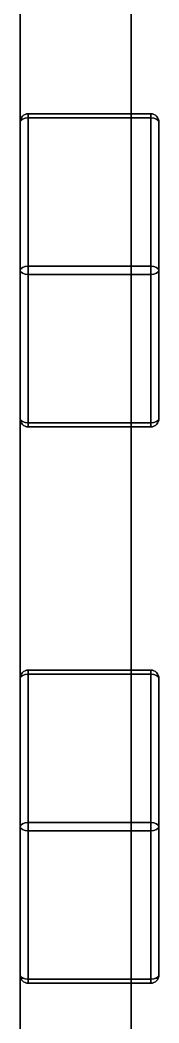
# Model space of a CAD drawing. Header units: millimetres. Extents: x -125 to 1811, y -680 to 320.
# Drawn here: x 1310.9 to 1320.9, y -238.8 to -166.7 of the extents above; entities that cross this region are included whole.
import ezdxf

# ---------------------------------------------------------------- set-up
doc = ezdxf.new("R2010")
doc.units = ezdxf.units.MM
doc.header["$MEASUREMENT"] = 0

msp = doc.modelspace()

# ---------------------------------------------------------------- linework, layer by layer
for p, q in [((1310.871, -104.735, 558.395), (1310.871, -344.735, 558.395)), ((1310.871, -344.735, 533.495), (1310.871, -104.735, 533.495)), ((1310.871, -344.735, 558.395), (1310.871, -104.735, 558.395)), ((1310.871, -104.735, 533.495), (1310.871, -344.735, 533.495)), ((1310.871, -104.835, 625.945), (1310.871, -344.735, 625.945)), ((1310.871, -104.835, 465.945), (1310.871, -344.735, 465.945)), ((1310.871, -344.735, 625.945), (1310.871, -104.835, 625.945)), ((1310.871, -104.835, 465.945), (1310.871, -344.735, 465.945)), ((1318.871, -104.735, 541.495), (1318.871, -344.735, 541.495)), ((1318.871, -344.735, 550.395), (1318.871, -104.735, 550.395)), ((1318.871, -104.735, 550.395), (1318.871, -344.735, 550.395)), ((1318.871, -344.735, 541.495), (1318.871, -104.735, 541.495)), ((1311.459, -173.477, 602.106), (1320.283, -173.477, 602.106)), ((1311.459, -173.477, 589.785), (1311.459, -173.477, 602.106)), ((1320.283, -173.477, 589.785), (1311.459, -173.477, 589.785)), ((1320.283, -173.477, 602.106), (1311.459, -173.477, 602.106)), ((1311.459, -173.477, 502.106), (1311.459, -173.477, 489.785)), ((1311.459, -173.477, 489.785), (1320.283, -173.477, 489.785)), ((1320.283, -173.477, 502.106), (1311.459, -173.477, 502.106)), ((1311.459, -173.477, 602.106), (1311.459, -173.477, 589.785)), ((1311.459, -173.477, 589.785), (1320.283, -173.477, 589.785)), ((1311.459, -173.477, 502.106), (1320.283, -173.477, 502.106)), ((1311.459, -173.477, 489.785), (1311.459, -173.477, 502.106)), ((1320.283, -173.477, 489.785), (1311.459, -173.477, 489.785)), ((1311.459, -173.771, 602.615), (1311.459, -184.441, 608.776)), ((1320.283, -173.771, 602.615), (1311.459, -173.771, 602.615)), ((1311.459, -173.771, 602.615), (1320.283, -173.771, 602.615)), ((1311.459, -173.771, 589.276), (1320.283, -173.771, 589.276)), ((1311.459, -184.441, 583.115), (1311.459, -173.771, 589.276)), ((1320.283, -173.771, 489.276), (1311.459, -173.771, 489.276)), ((1311.459, -173.771, 489.276), (1311.459, -184.441, 483.115)), ((1311.459, -184.441, 508.776), (1311.459, -173.771, 502.615)), ((1311.459, -173.771, 502.615), (1320.283, -173.771, 502.615)), ((1311.459, -173.771, 589.276), (1311.459, -184.441, 583.115)), ((1311.459, -184.441, 608.776), (1311.459, -173.771, 602.615)), ((1320.283, -173.771, 589.276), (1311.459, -173.771, 589.276)), ((1311.459, -173.771, 489.276), (1320.283, -173.771, 489.276)), ((1311.459, -184.441, 483.115), (1311.459, -173.771, 489.276)), ((1311.459, -173.771, 502.615), (1311.459, -184.441, 508.776)), ((1320.283, -173.771, 502.615), (1311.459, -173.771, 502.615)), ((1320.283, -173.477, 602.106), (1320.283, -173.477, 589.785)), ((1320.283, -173.477, 589.785), (1320.283, -173.477, 602.106)), ((1320.283, -173.477, 489.785), (1320.283, -173.477, 502.106)), ((1320.283, -173.477, 502.106), (1320.283, -173.477, 489.785)), ((1320.283, -184.441, 608.776), (1320.283, -173.771, 602.615)), ((1320.283, -173.771, 589.276), (1320.283, -184.441, 583.115)), ((1320.283, -184.441, 583.115), (1320.283, -173.771, 589.276)), ((1320.283, -173.771, 602.615), (1320.283, -184.441, 608.776)), ((1320.283, -184.441, 483.115), (1320.283, -173.771, 489.276)), ((1320.283, -173.771, 502.615), (1320.283, -184.441, 508.776)), ((1320.283, -173.771, 489.276), (1320.283, -184.441, 483.115)), ((1320.283, -184.441, 508.776), (1320.283, -173.771, 502.615)), ((1310.871, -174.065, 489.785), (1310.871, -174.065, 502.106)), ((1310.871, -184.735, 483.625), (1310.871, -174.065, 489.785)), ((1310.871, -174.065, 502.106), (1310.871, -184.735, 508.266)), ((1310.871, -174.065, 589.785), (1310.871, -174.065, 602.106)), ((1310.871, -184.735, 583.625), (1310.871, -174.065, 589.785)), ((1310.871, -174.065, 602.106), (1310.871, -184.735, 608.266)), ((1310.871, -174.065, 602.106), (1310.871, -184.735, 608.266)), ((1310.871, -174.065, 589.785), (1310.871, -174.065, 602.106)), ((1310.871, -184.735, 583.625), (1310.871, -174.065, 589.785)), ((1310.871, -174.065, 502.106), (1310.871, -184.735, 508.266)), ((1310.871, -174.065, 489.785), (1310.871, -174.065, 502.106)), ((1310.871, -184.735, 483.625), (1310.871, -174.065, 489.785)), ((1320.871, -174.065, 602.106), (1320.871, -174.065, 589.785)), ((1320.871, -174.065, 589.785), (1320.871, -184.735, 583.625)), ((1320.871, -184.735, 608.266), (1320.871, -174.065, 602.106)), ((1320.871, -174.065, 502.106), (1320.871, -174.065, 489.785)), ((1320.871, -174.065, 489.785), (1320.871, -184.735, 483.625)), ((1320.871, -184.735, 508.266), (1320.871, -174.065, 502.106)), ((1320.871, -174.065, 502.106), (1320.871, -184.735, 508.266)), ((1320.871, -174.065, 489.785), (1320.871, -174.065, 502.106)), ((1320.871, -184.735, 483.625), (1320.871, -174.065, 489.785)), ((1320.871, -174.065, 602.106), (1320.871, -184.735, 608.266)), ((1320.871, -174.065, 589.785), (1320.871, -174.065, 602.106)), ((1320.871, -184.735, 583.625), (1320.871, -174.065, 589.785)), ((1311.459, -184.441, 608.776), (1320.283, -184.441, 608.776)), ((1320.283, -184.441, 583.115), (1311.459, -184.441, 583.115)), ((1311.459, -184.441, 583.115), (1320.283, -184.441, 583.115)), ((1320.283, -184.441, 608.776), (1311.459, -184.441, 608.776)), ((1311.459, -184.441, 483.115), (1320.283, -184.441, 483.115)), ((1320.283, -184.441, 508.776), (1311.459, -184.441, 508.776)), ((1320.283, -184.441, 483.115), (1311.459, -184.441, 483.115)), ((1311.459, -184.441, 508.776), (1320.283, -184.441, 508.776)), ((1310.871, -184.735, 508.266), (1310.871, -195.405, 502.106)), ((1310.871, -184.735, 608.266), (1310.871, -195.405, 602.106)), ((1310.871, -195.405, 589.785), (1310.871, -184.735, 583.625)), ((1310.871, -184.735, 608.266), (1310.871, -195.405, 602.106)), ((1310.871, -195.405, 589.785), (1310.871, -184.735, 583.625)), ((1310.871, -184.735, 508.266), (1310.871, -195.405, 502.106)), ((1310.871, -195.405, 489.785), (1310.871, -184.735, 483.625)), ((1310.871, -195.405, 489.785), (1310.871, -184.735, 483.625)), ((1320.283, -185.029, 608.776), (1311.459, -185.029, 608.776)), ((1311.459, -185.029, 608.776), (1311.459, -195.699, 602.615)), ((1311.459, -185.029, 583.115), (1320.283, -185.029, 583.115)), ((1311.459, -195.699, 589.276), (1311.459, -185.029, 583.115)), ((1320.283, -185.029, 583.115), (1311.459, -185.029, 583.115)), ((1311.459, -185.029, 608.776), (1320.283, -185.029, 608.776)), ((1320.283, -185.029, 483.115), (1311.459, -185.029, 483.115)), ((1311.459, -195.699, 502.615), (1311.459, -185.029, 508.776)), ((1311.459, -185.029, 508.776), (1320.283, -185.029, 508.776)), ((1311.459, -195.699, 602.615), (1311.459, -185.029, 608.776)), ((1311.459, -185.029, 583.115), (1311.459, -195.699, 589.276)), ((1311.459, -185.029, 483.115), (1320.283, -185.029, 483.115)), ((1311.459, -195.699, 489.276), (1311.459, -185.029, 483.115)), ((1320.283, -185.029, 508.776), (1311.459, -185.029, 508.776)), ((1311.459, -185.029, 508.776), (1311.459, -195.699, 502.615)), ((1311.459, -185.029, 483.115), (1311.459, -195.699, 489.276)), ((1320.283, -195.699, 602.615), (1320.283, -185.029, 608.776)), ((1320.283, -185.029, 583.115), (1320.283, -195.699, 589.276)), ((1320.283, -195.699, 589.276), (1320.283, -185.029, 583.115)), ((1320.283, -185.029, 608.776), (1320.283, -195.699, 602.615)), ((1320.283, -195.699, 489.276), (1320.283, -185.029, 483.115)), ((1320.283, -185.029, 508.776), (1320.283, -195.699, 502.615)), ((1320.283, -185.029, 483.115), (1320.283, -195.699, 489.276)), ((1320.283, -195.699, 502.615), (1320.283, -185.029, 508.776)), ((1320.871, -184.735, 583.625), (1320.871, -195.405, 589.785)), ((1320.871, -195.405, 602.106), (1320.871, -184.735, 608.266)), ((1320.871, -184.735, 483.625), (1320.871, -195.405, 489.785)), ((1320.871, -195.405, 502.106), (1320.871, -184.735, 508.266)), ((1320.871, -184.735, 508.266), (1320.871, -195.405, 502.106)), ((1320.871, -195.405, 489.785), (1320.871, -184.735, 483.625)), ((1320.871, -184.735, 608.266), (1320.871, -195.405, 602.106)), ((1320.871, -195.405, 589.785), (1320.871, -184.735, 583.625)), ((1310.871, -195.405, 502.106), (1310.871, -195.405, 489.785)), ((1310.871, -195.405, 602.106), (1310.871, -195.405, 589.785)), ((1310.871, -195.405, 602.106), (1310.871, -195.405, 589.785)), ((1310.871, -195.405, 502.106), (1310.871, -195.405, 489.785)), ((1311.459, -195.699, 602.615), (1320.283, -195.699, 602.615)), ((1320.283, -195.699, 589.276), (1311.459, -195.699, 589.276)), ((1320.283, -195.699, 602.615), (1311.459, -195.699, 602.615)), ((1311.459, -195.699, 489.276), (1320.283, -195.699, 489.276)), ((1320.283, -195.699, 502.615), (1311.459, -195.699, 502.615)), ((1311.459, -195.699, 589.276), (1320.283, -195.699, 589.276)), ((1320.283, -195.699, 489.276), (1311.459, -195.699, 489.276)), ((1311.459, -195.699, 502.615), (1320.283, -195.699, 502.615)), ((1311.459, -195.993, 589.785), (1320.283, -195.993, 589.785)), ((1311.459, -195.993, 602.106), (1311.459, -195.993, 589.785)), ((1320.283, -195.993, 602.106), (1311.459, -195.993, 602.106)), ((1311.459, -195.993, 602.106), (1320.283, -195.993, 602.106)), ((1311.459, -195.993, 489.785), (1311.459, -195.993, 502.106)), ((1320.283, -195.993, 489.785), (1311.459, -195.993, 489.785)), ((1311.459, -195.993, 502.106), (1320.283, -195.993, 502.106)), ((1311.459, -195.993, 589.785), (1311.459, -195.993, 602.106)), ((1320.283, -195.993, 589.785), (1311.459, -195.993, 589.785)), ((1311.459, -195.993, 489.785), (1320.283, -195.993, 489.785)), ((1311.459, -195.993, 502.106), (1311.459, -195.993, 489.785)), ((1320.283, -195.993, 502.106), (1311.459, -195.993, 502.106)), ((1320.283, -195.993, 589.785), (1320.283, -195.993, 602.106)), ((1320.283, -195.993, 602.106), (1320.283, -195.993, 589.785)), ((1320.283, -195.993, 502.106), (1320.283, -195.993, 489.785)), ((1320.283, -195.993, 489.785), (1320.283, -195.993, 502.106)), ((1320.871, -195.405, 589.785), (1320.871, -195.405, 602.106)), ((1320.871, -195.405, 489.785), (1320.871, -195.405, 502.106)), ((1320.871, -195.405, 502.106), (1320.871, -195.405, 489.785)), ((1320.871, -195.405, 602.106), (1320.871, -195.405, 589.785)), ((1310.871, -214.065, 489.785), (1310.871, -214.065, 502.106)), ((1310.871, -224.735, 483.625), (1310.871, -214.065, 489.785)), ((1310.871, -214.065, 502.106), (1310.871, -224.735, 508.266)), ((1310.871, -214.065, 589.785), (1310.871, -214.065, 602.106)), ((1310.871, -214.065, 602.106), (1310.871, -224.735, 608.266)), ((1310.871, -224.735, 583.625), (1310.871, -214.065, 589.785)), ((1310.871, -214.065, 602.106), (1310.871, -224.735, 608.266)), ((1310.871, -214.065, 589.785), (1310.871, -214.065, 602.106)), ((1310.871, -224.735, 583.625), (1310.871, -214.065, 589.785)), ((1310.871, -214.065, 502.106), (1310.871, -224.735, 508.266)), ((1310.871, -214.065, 489.785), (1310.871, -214.065, 502.106)), ((1310.871, -224.735, 483.625), (1310.871, -214.065, 489.785)), ((1311.459, -213.477, 602.106), (1320.283, -213.477, 602.106)), ((1311.459, -213.477, 589.785), (1311.459, -213.477, 602.106)), ((1320.283, -213.477, 589.785), (1311.459, -213.477, 589.785)), ((1320.283, -213.477, 502.106), (1311.459, -213.477, 502.106)), ((1311.459, -213.477, 502.106), (1311.459, -213.477, 489.785)), ((1311.459, -213.477, 489.785), (1320.283, -213.477, 489.785)), ((1311.459, -213.477, 502.106), (1320.283, -213.477, 502.106)), ((1311.459, -213.477, 489.785), (1311.459, -213.477, 502.106)), ((1320.283, -213.477, 489.785), (1311.459, -213.477, 489.785)), ((1311.459, -213.477, 589.785), (1320.283, -213.477, 589.785)), ((1320.283, -213.477, 602.106), (1311.459, -213.477, 602.106)), ((1311.459, -213.477, 602.106), (1311.459, -213.477, 589.785)), ((1311.459, -213.771, 602.615), (1311.459, -224.441, 608.776)), ((1320.283, -213.771, 602.615), (1311.459, -213.771, 602.615)), ((1311.459, -213.771, 589.276), (1320.283, -213.771, 589.276)), ((1311.459, -224.441, 583.115), (1311.459, -213.771, 589.276)), ((1311.459, -213.771, 502.615), (1320.283, -213.771, 502.615)), ((1311.459, -213.771, 502.615), (1311.459, -224.441, 508.776)), ((1320.283, -213.771, 502.615), (1311.459, -213.771, 502.615)), ((1311.459, -213.771, 489.276), (1311.459, -224.441, 483.115)), ((1311.459, -224.441, 508.776), (1311.459, -213.771, 502.615)), ((1311.459, -213.771, 489.276), (1320.283, -213.771, 489.276)), ((1311.459, -224.441, 483.115), (1311.459, -213.771, 489.276)), ((1320.283, -213.771, 489.276), (1311.459, -213.771, 489.276)), ((1320.283, -213.771, 589.276), (1311.459, -213.771, 589.276)), ((1311.459, -213.771, 602.615), (1320.283, -213.771, 602.615)), ((1311.459, -224.441, 608.776), (1311.459, -213.771, 602.615)), ((1311.459, -213.771, 589.276), (1311.459, -224.441, 583.115)), ((1320.283, -213.477, 602.106), (1320.283, -213.477, 589.785)), ((1320.283, -213.477, 489.785), (1320.283, -213.477, 502.106)), ((1320.283, -213.477, 502.106), (1320.283, -213.477, 489.785)), ((1320.283, -213.477, 589.785), (1320.283, -213.477, 602.106)), ((1320.283, -224.441, 608.776), (1320.283, -213.771, 602.615)), ((1320.283, -213.771, 589.276), (1320.283, -224.441, 583.115)), ((1320.283, -213.771, 502.615), (1320.283, -224.441, 508.776)), ((1320.283, -224.441, 508.776), (1320.283, -213.771, 502.615)), ((1320.283, -224.441, 483.115), (1320.283, -213.771, 489.276)), ((1320.283, -213.771, 489.276), (1320.283, -224.441, 483.115)), ((1320.283, -213.771, 602.615), (1320.283, -224.441, 608.776)), ((1320.283, -224.441, 583.115), (1320.283, -213.771, 589.276)), ((1320.871, -224.735, 508.266), (1320.871, -214.065, 502.106)), ((1320.871, -214.065, 489.785), (1320.871, -224.735, 483.625)), ((1320.871, -214.065, 502.106), (1320.871, -214.065, 489.785)), ((1320.871, -214.065, 502.106), (1320.871, -224.735, 508.266)), ((1320.871, -214.065, 489.785), (1320.871, -214.065, 502.106)), ((1320.871, -224.735, 483.625), (1320.871, -214.065, 489.785)), ((1320.871, -224.735, 608.266), (1320.871, -214.065, 602.106)), ((1320.871, -214.065, 602.106), (1320.871, -214.065, 589.785)), ((1320.871, -214.065, 589.785), (1320.871, -224.735, 583.625)), ((1320.871, -214.065, 602.106), (1320.871, -224.735, 608.266)), ((1320.871, -214.065, 589.785), (1320.871, -214.065, 602.106)), ((1320.871, -224.735, 583.625), (1320.871, -214.065, 589.785)), ((1310.871, -235.405, 489.785), (1310.871, -224.735, 483.625)), ((1310.871, -235.405, 589.785), (1310.871, -224.735, 583.625)), ((1310.871, -224.735, 608.266), (1310.871, -235.405, 602.106)), ((1310.871, -224.735, 608.266), (1310.871, -235.405, 602.106)), ((1310.871, -235.405, 589.785), (1310.871, -224.735, 583.625)), ((1310.871, -224.735, 508.266), (1310.871, -235.405, 502.106)), ((1310.871, -235.405, 489.785), (1310.871, -224.735, 483.625)), ((1310.871, -224.735, 508.266), (1310.871, -235.405, 502.106)), ((1311.459, -224.441, 608.776), (1320.283, -224.441, 608.776)), ((1320.283, -224.441, 583.115), (1311.459, -224.441, 583.115)), ((1311.459, -224.441, 508.776), (1320.283, -224.441, 508.776)), ((1320.283, -224.441, 508.776), (1311.459, -224.441, 508.776)), ((1311.459, -224.441, 483.115), (1320.283, -224.441, 483.115)), ((1320.283, -224.441, 483.115), (1311.459, -224.441, 483.115)), ((1311.459, -224.441, 583.115), (1320.283, -224.441, 583.115)), ((1320.283, -224.441, 608.776), (1311.459, -224.441, 608.776)), ((1320.871, -235.405, 502.106), (1320.871, -224.735, 508.266)), ((1320.871, -224.735, 483.625), (1320.871, -235.405, 489.785)), ((1320.871, -224.735, 508.266), (1320.871, -235.405, 502.106)), ((1320.871, -235.405, 489.785), (1320.871, -224.735, 483.625)), ((1320.871, -224.735, 583.625), (1320.871, -235.405, 589.785)), ((1320.871, -235.405, 602.106), (1320.871, -224.735, 608.266)), ((1320.871, -224.735, 608.266), (1320.871, -235.405, 602.106)), ((1320.871, -235.405, 589.785), (1320.871, -224.735, 583.625)), ((1320.283, -225.029, 608.776), (1311.459, -225.029, 608.776)), ((1311.459, -225.029, 608.776), (1311.459, -235.699, 602.615)), ((1311.459, -225.029, 583.115), (1320.283, -225.029, 583.115)), ((1311.459, -235.699, 589.276), (1311.459, -225.029, 583.115)), ((1320.283, -225.029, 508.776), (1311.459, -225.029, 508.776)), ((1311.459, -225.029, 508.776), (1311.459, -235.699, 502.615)), ((1311.459, -225.029, 508.776), (1320.283, -225.029, 508.776)), ((1311.459, -225.029, 483.115), (1311.459, -235.699, 489.276)), ((1320.283, -225.029, 483.115), (1311.459, -225.029, 483.115)), ((1311.459, -225.029, 483.115), (1320.283, -225.029, 483.115)), ((1311.459, -235.699, 489.276), (1311.459, -225.029, 483.115)), ((1320.283, -225.029, 583.115), (1311.459, -225.029, 583.115)), ((1311.459, -225.029, 608.776), (1320.283, -225.029, 608.776)), ((1311.459, -225.029, 583.115), (1311.459, -235.699, 589.276)), ((1311.459, -235.699, 602.615), (1311.459, -225.029, 608.776)), ((1311.459, -235.699, 502.615), (1311.459, -225.029, 508.776)), ((1320.283, -235.699, 602.615), (1320.283, -225.029, 608.776)), ((1320.283, -225.029, 583.115), (1320.283, -235.699, 589.276)), ((1320.283, -225.029, 508.776), (1320.283, -235.699, 502.615)), ((1320.283, -235.699, 502.615), (1320.283, -225.029, 508.776)), ((1320.283, -225.029, 483.115), (1320.283, -235.699, 489.276)), ((1320.283, -235.699, 489.276), (1320.283, -225.029, 483.115)), ((1320.283, -235.699, 589.276), (1320.283, -225.029, 583.115)), ((1320.283, -225.029, 608.776), (1320.283, -235.699, 602.615)), ((1310.871, -235.405, 502.106), (1310.871, -235.405, 489.785)), ((1310.871, -235.405, 602.106), (1310.871, -235.405, 589.785)), ((1310.871, -235.405, 602.106), (1310.871, -235.405, 589.785)), ((1310.871, -235.405, 502.106), (1310.871, -235.405, 489.785)), ((1311.459, -235.699, 602.615), (1320.283, -235.699, 602.615)), ((1320.283, -235.699, 589.276), (1311.459, -235.699, 589.276)), ((1311.459, -235.699, 502.615), (1320.283, -235.699, 502.615)), ((1320.283, -235.699, 489.276), (1311.459, -235.699, 489.276)), ((1311.459, -235.699, 489.276), (1320.283, -235.699, 489.276)), ((1320.283, -235.699, 502.615), (1311.459, -235.699, 502.615)), ((1320.283, -235.699, 602.615), (1311.459, -235.699, 602.615)), ((1311.459, -235.699, 589.276), (1320.283, -235.699, 589.276)), ((1320.871, -235.405, 489.785), (1320.871, -235.405, 502.106)), ((1320.871, -235.405, 502.106), (1320.871, -235.405, 489.785)), ((1320.871, -235.405, 589.785), (1320.871, -235.405, 602.106)), ((1320.871, -235.405, 602.106), (1320.871, -235.405, 589.785)), ((1311.459, -235.993, 589.785), (1320.283, -235.993, 589.785)), ((1311.459, -235.993, 602.106), (1311.459, -235.993, 589.785)), ((1320.283, -235.993, 602.106), (1311.459, -235.993, 602.106)), ((1311.459, -235.993, 489.785), (1311.459, -235.993, 502.106)), ((1320.283, -235.993, 489.785), (1311.459, -235.993, 489.785)), ((1311.459, -235.993, 502.106), (1320.283, -235.993, 502.106)), ((1311.459, -235.993, 489.785), (1320.283, -235.993, 489.785)), ((1311.459, -235.993, 502.106), (1311.459, -235.993, 489.785)), ((1320.283, -235.993, 502.106), (1311.459, -235.993, 502.106)), ((1311.459, -235.993, 602.106), (1320.283, -235.993, 602.106)), ((1311.459, -235.993, 589.785), (1311.459, -235.993, 602.106)), ((1320.283, -235.993, 589.785), (1311.459, -235.993, 589.785)), ((1320.283, -235.993, 589.785), (1320.283, -235.993, 602.106)), ((1320.283, -235.993, 502.106), (1320.283, -235.993, 489.785)), ((1320.283, -235.993, 489.785), (1320.283, -235.993, 502.106)), ((1320.283, -235.993, 602.106), (1320.283, -235.993, 589.785))]:
    msp.add_line(p, q)
at = {"extrusion": (2.06205e-14, -8.76335e-15, -1)}
for centre in [(-1311.459, -174.065, -589.785), (-1311.459, -214.065, -589.785)]:
    msp.add_arc(centre, 0.588, 0, 90, dxfattribs=at)
for centre, start, end in [((1311.459, -174.065, 602.106), 90, 180), ((1311.459, -174.065, 489.785), 90, 180), ((1311.459, -174.065, 589.785), 90, 180), ((1311.459, -174.065, 502.106), 90, 180), ((1320.283, -174.065, 589.785), 0, 90), ((1320.283, -174.065, 489.785), 0, 90), ((1320.283, -174.065, 502.106), 0, 90), ((1320.283, -174.065, 602.106), 0, 90), ((1311.459, -195.405, 489.785), 180, 270), ((1311.459, -195.405, 602.106), 180, 270), ((1311.459, -195.405, 589.785), 180, 270), ((1311.459, -195.405, 502.106), 180, 270), ((1320.283, -195.405, 589.785), 270, 0), ((1320.283, -195.405, 489.785), 270, 0), ((1320.283, -195.405, 502.106), 270, 0), ((1320.283, -195.405, 602.106), 270, 0), ((1311.459, -214.065, 602.106), 90, 180), ((1311.459, -214.065, 502.106), 90, 180), ((1311.459, -214.065, 489.785), 90, 180), ((1311.459, -214.065, 589.785), 90, 180), ((1320.283, -214.065, 489.785), 0, 90), ((1320.283, -214.065, 502.106), 0, 90), ((1320.283, -214.065, 589.785), 0, 90), ((1320.283, -214.065, 602.106), 0, 90), ((1311.459, -235.405, 489.785), 180, 270), ((1311.459, -235.405, 502.106), 180, 270), ((1311.459, -235.405, 602.106), 180, 270), ((1311.459, -235.405, 589.785), 180, 270), ((1320.283, -235.405, 489.785), 270, 0), ((1320.283, -235.405, 502.106), 270, 0), ((1320.283, -235.405, 589.785), 270, 0), ((1320.283, -235.405, 602.106), 270, 0)]:
    msp.add_arc(centre, 0.588, start, end)
at = {"extrusion": (8.5413e-15, -2.08426e-14, -1)}
for centre in [(-1311.459, -174.065, -502.106), (-1311.459, -174.065, -602.106)]:
    msp.add_arc(centre, 0.588, 0, 90, dxfattribs=at)
at = {"extrusion": (-2.91618e-14, 2.89398e-14, -1)}
for centre, start, end in [((-1311.459, -174.065, -489.785), 0, 90), ((-1320.283, -195.405, -602.106), 180, 270), ((-1311.459, -214.065, -489.785), 0, 90), ((-1320.283, -235.405, -602.106), 180, 270)]:
    msp.add_arc(centre, 0.588, start, end, dxfattribs=at)
at = {"extrusion": (-5.6815e-11, 0.866025, 0.5)}
msp.add_arc((-1311.459, 597.801, 144.148), 0.588, 270, 360, dxfattribs=at)
at = {"extrusion": (-8.90803e-15, 0.866025, -0.5)}
msp.add_arc((-1311.459, 434.407, -451.797), 0.588, 0, 90, dxfattribs=at)
at = {"extrusion": (5.68567e-11, -0.866025, -0.5)}
for centre, start, end in [((1311.459, 511.199, -94.148), 180, 270), ((1311.459, 597.801, -144.148), 180, 270), ((1320.283, 619.141, -144.148), 360, 90), ((1320.283, 532.539, -94.148), 360, 90)]:
    msp.add_arc(centre, 0.588, start, end, dxfattribs=at)
at = {"extrusion": (5.68567e-11, -0.866025, 0.5)}
msp.add_arc((1311.459, 347.804, 401.798), 0.588, 90, 180, dxfattribs=at)
at = {"extrusion": (5.68713e-11, -0.866025, 0.5)}
msp.add_arc((1311.459, 434.407, 451.798), 0.588, 90, 180, dxfattribs=at)
at = {"extrusion": (-5.69176e-11, 0.866025, 0.5)}
msp.add_arc((-1311.459, 511.199, 94.148), 0.588, 270, 360, dxfattribs=at)
at = {"extrusion": (-2.80022e-13, 0.866025, -0.5)}
msp.add_arc((-1311.459, 347.804, -401.797), 0.588, 0, 90, dxfattribs=at)
at = {"extrusion": (-1, -3.12325e-13, 1.80321e-13)}
for centre in [(174.065, 589.785, -1311.459), (174.065, 489.785, -1320.283), (174.065, 589.785, -1320.283), (214.065, 589.785, -1311.459), (214.065, 489.785, -1320.283), (214.065, 589.785, -1320.283)]:
    msp.add_arc(centre, 0.588, 180, 240, dxfattribs=at)
at = {"extrusion": (-1, 0, 0)}
for centre, start, end in [((174.065, 602.106, -1311.459), 120, 180), ((174.065, 489.785, -1311.459), 180, 202.30506), ((174.065, 502.106, -1311.459), 137.61307, 180), ((174.065, 489.785, -1311.459), 202.30506, 240), ((174.065, 602.106, -1320.283), 120, 180), ((174.065, 502.106, -1320.283), 120, 180), ((184.735, 608.266, -1311.459), 95.48305, 120), ((184.735, 583.625, -1311.459), 240, 300), ((184.735, 583.625, -1320.283), 240, 300), ((184.735, 608.266, -1320.283), 60, 120), ((184.735, 508.266, -1320.283), 60, 120), ((214.065, 602.106, -1311.459), 120, 180), ((214.065, 502.106, -1311.459), 137.61307, 180), ((214.065, 502.106, -1311.459), 120, 137.61307), ((214.065, 502.106, -1320.283), 120, 180), ((214.065, 602.106, -1320.283), 120, 180), ((224.735, 608.266, -1311.459), 95.48305, 120), ((224.735, 608.266, -1311.459), 60, 95.48305), ((224.735, 483.625, -1311.459), 264.51695, 300), ((224.735, 508.266, -1320.283), 60, 120), ((224.735, 608.266, -1320.283), 60, 120), ((235.405, 489.785, -1311.459), 300, 322.30506)]:
    msp.add_arc(centre, 0.588, start, end, dxfattribs=at)
at = {"extrusion": (1, 0, 0)}
for centre, start, end in [((-174.065, 602.106, 1311.459), 360, 60), ((-174.065, 502.106, 1311.459), 360, 60), ((-174.065, 489.785, 1320.283), 300, 360), ((-174.065, 502.106, 1320.283), 360, 60), ((-174.065, 589.785, 1320.283), 300, 343.42809), ((-184.735, 483.625, 1320.283), 240, 300), ((-184.735, 583.625, 1320.283), 285.7049, 300), ((-195.405, 489.785, 1320.283), 180, 240), ((-195.405, 502.106, 1320.283), 120, 180), ((-195.405, 589.785, 1320.283), 180, 223.42809), ((-214.065, 502.106, 1311.459), 360, 60), ((-214.065, 602.106, 1311.459), 360, 60), ((-214.065, 502.106, 1320.283), 360, 60), ((-214.065, 489.785, 1320.283), 300, 360), ((-214.065, 589.785, 1320.283), 343.42809, 0), ((-214.065, 602.106, 1320.283), 38.96633, 60), ((-224.735, 608.266, 1311.459), 60, 120), ((-224.735, 483.625, 1320.283), 240, 300), ((-224.735, 608.266, 1320.283), 60, 120), ((-235.405, 489.785, 1320.283), 180, 240), ((-235.405, 502.106, 1320.283), 120, 180)]:
    msp.add_arc(centre, 0.588, start, end, dxfattribs=at)
at = {"extrusion": (1, -3.12325e-13, 1.80321e-13)}
for centre, end in [((-174.065, 489.785, 1311.459), 360), ((-174.065, 589.785, 1311.459), 0), ((-214.065, 489.785, 1311.459), 360), ((-214.065, 589.785, 1311.459), 0)]:
    msp.add_arc(centre, 0.588, 300, end, dxfattribs=at)
at = {"extrusion": (-1, 2.569e-12, 3.19445e-12)}
msp.add_arc((174.065, 502.106, -1311.459), 0.588, 120, 137.61307, dxfattribs=at)
at = {"extrusion": (-8.5413e-15, -2.08426e-14, -1)}
for centre in [(-1320.283, -174.065, -602.106), (-1320.283, -174.065, -502.106)]:
    msp.add_arc(centre, 0.588, 90, 180, dxfattribs=at)
at = {"extrusion": (0, -2.22045e-16, -1)}
for centre, start, end in [((-1320.283, -174.065, -489.785), 90, 180), ((-1311.459, -195.405, -502.106), 270, 0), ((-1311.459, -195.405, -602.106), 270, 0), ((-1320.283, -195.405, -502.106), 180, 270), ((-1320.283, -214.065, -489.785), 90, 180), ((-1311.459, -235.405, -502.106), 270, 0), ((-1311.459, -235.405, -602.106), 270, 0), ((-1320.283, -235.405, -502.106), 180, 270)]:
    msp.add_arc(centre, 0.588, start, end, dxfattribs=at)
at = {"extrusion": (1, 4.15535e-13, 7.01793e-14)}
msp.add_arc((-174.065, 602.106, 1320.283), 0.588, 360, 38.96633, dxfattribs=at)
at = {"extrusion": (-2.06205e-14, -8.76335e-15, -1)}
for centre in [(-1320.283, -174.065, -589.785), (-1320.283, -214.065, -589.785)]:
    msp.add_arc(centre, 0.588, 90, 180, dxfattribs=at)
at = {"extrusion": (1, 4.58113e-12, -6.67169e-13)}
msp.add_arc((-174.065, 589.785, 1320.283), 0.588, 343.42809, 0, dxfattribs=at)
at = {"extrusion": (1, 8.19027e-13, 1.16212e-12)}
msp.add_arc((-174.065, 602.106, 1320.283), 0.588, 38.96633, 60, dxfattribs=at)
at = {"extrusion": (-5.68567e-11, -0.866025, -0.5)}
msp.add_arc((1320.283, 597.801, -144.148), 0.588, 270, 0, dxfattribs=at)
at = {"extrusion": (-5.68567e-11, -0.866025, 0.5)}
for centre, start, end in [((1320.283, 434.407, 451.797), 360, 90), ((1320.283, 347.804, 401.797), 360, 90), ((1311.459, 413.066, 451.797), 180, 270), ((1311.459, 326.464, 401.797), 180, 270)]:
    msp.add_arc(centre, 0.588, start, end, dxfattribs=at)
at = {"extrusion": (-5.68713e-11, -0.866025, -0.5)}
msp.add_arc((1320.283, 511.199, -94.148), 0.588, 270, 0, dxfattribs=at)
at = {"extrusion": (5.68567e-11, 0.866025, 0.5)}
msp.add_arc((-1320.283, 511.199, 94.148), 0.588, 180, 270, dxfattribs=at)
at = {"extrusion": (9.092e-14, 0.866025, -0.5)}
msp.add_arc((-1320.283, 347.804, -401.797), 0.588, 90, 180, dxfattribs=at)
at = {"extrusion": (2.23863e-13, 0.866025, -0.5)}
msp.add_arc((-1320.283, 434.407, -451.797), 0.588, 90, 180, dxfattribs=at)
at = {"extrusion": (5.65814e-11, 0.866025, 0.5)}
msp.add_arc((-1320.283, 597.801, 144.148), 0.588, 180, 270, dxfattribs=at)
at = {"extrusion": (-1.23212e-13, -0.866025, 0.5)}
msp.add_arc((1311.459, 434.407, 464.118), 0.588, 90, 180, dxfattribs=at)
at = {"extrusion": (-5.66692e-11, 0.866025, 0.5)}
msp.add_arc((-1311.459, 511.199, 81.827), 0.588, 270, 0, dxfattribs=at)
at = {"extrusion": (-5.66546e-11, 0.866025, -0.5)}
for centre in [(-1311.459, 347.804, -414.118), (-1311.459, 434.407, -464.118)]:
    msp.add_arc(centre, 0.588, 360, 90, dxfattribs=at)
at = {"extrusion": (-1.09511e-13, -0.866025, -0.5)}
msp.add_arc((1311.459, 597.801, -131.827), 0.588, 180, 270, dxfattribs=at)
at = {"extrusion": (-5.66547e-11, 0.866025, 0.5)}
msp.add_arc((-1311.459, 597.801, 131.827), 0.588, 270, 360, dxfattribs=at)
at = {"extrusion": (-6.66166e-14, -0.866025, -0.5)}
msp.add_arc((1311.459, 511.199, -81.827), 0.588, 180, 270, dxfattribs=at)
at = {"extrusion": (5.08339e-15, -0.866025, 0.5)}
msp.add_arc((1311.459, 347.804, 414.118), 0.588, 90, 180, dxfattribs=at)
at = {"extrusion": (1, 1.89194e-23, 3.60642e-13)}
msp.add_arc((-184.735, 583.625, 1311.459), 0.588, 240, 300, dxfattribs=at)
at = {"extrusion": (1, -1.8928e-23, 3.60642e-13)}
for centre in [(-184.735, 608.266, 1311.459), (-184.735, 508.266, 1311.459), (-184.735, 608.266, 1320.283), (-224.735, 508.266, 1311.459)]:
    msp.add_arc(centre, 0.588, 60, 120, dxfattribs=at)
at = {"extrusion": (1, 1.89281e-23, 3.60642e-13)}
for centre in [(-184.735, 483.625, 1311.459), (-224.735, 483.625, 1311.459), (-224.735, 583.625, 1311.459)]:
    msp.add_arc(centre, 0.588, 240, 300, dxfattribs=at)
at = {"extrusion": (-1, -4.25862e-13, 9.57677e-13)}
msp.add_arc((184.735, 483.625, -1311.459), 0.588, 240, 264.51695, dxfattribs=at)
at = {"extrusion": (-1, -8.58107e-25, 3.60642e-13)}
msp.add_arc((184.735, 508.266, -1311.459), 0.588, 60, 120, dxfattribs=at)
at = {"extrusion": (5.66546e-11, 0.866025, 0.5)}
for centre in [(-1320.283, 597.801, 131.827), (-1320.283, 511.199, 81.827)]:
    msp.add_arc(centre, 0.588, 180, 270, dxfattribs=at)
at = {"extrusion": (5.66692e-11, 0.866025, -0.5)}
msp.add_arc((-1320.283, 434.407, -464.118), 0.588, 90, 180, dxfattribs=at)
at = {"extrusion": (-1, 1.89281e-23, 3.60642e-13)}
for centre in [(184.735, 483.625, -1320.283), (224.735, 583.625, -1311.459), (224.735, 483.625, -1320.283), (224.735, 583.625, -1320.283)]:
    msp.add_arc(centre, 0.588, 240, 300, dxfattribs=at)
at = {"extrusion": (1.23212e-13, -0.866025, -0.5)}
msp.add_arc((1320.283, 511.199, -81.827), 0.588, 270, 360, dxfattribs=at)
at = {"extrusion": (5.66547e-11, 0.866025, -0.5)}
msp.add_arc((-1320.283, 347.804, -414.118), 0.588, 90, 180, dxfattribs=at)
at = {"extrusion": (1.25777e-13, -0.866025, 0.5)}
msp.add_arc((1320.283, 347.804, 414.118), 0.588, 360, 90, dxfattribs=at)
at = {"extrusion": (1, 2.41505e-12, 5.73049e-12)}
msp.add_arc((-184.735, 508.266, 1320.283), 0.588, 60, 74.2951, dxfattribs=at)
at = {"extrusion": (6.66166e-14, -0.866025, 0.5)}
msp.add_arc((1320.283, 434.407, 464.118), 0.588, 360, 90, dxfattribs=at)
at = {"extrusion": (-2.1447e-14, -0.866025, -0.5)}
msp.add_arc((1320.283, 597.801, -131.827), 0.588, 270, 360, dxfattribs=at)
at = {"extrusion": (1, -7.66044e-14, 6.10883e-13)}
msp.add_arc((-184.735, 508.266, 1320.283), 0.588, 74.2951, 120, dxfattribs=at)
at = {"extrusion": (1, 2.29176e-14, -3.17194e-13)}
msp.add_arc((-184.735, 583.625, 1320.283), 0.588, 240, 285.7049, dxfattribs=at)
at = {"extrusion": (4.79116e-12, 0.866025, 0.5)}
msp.add_arc((-1311.459, 619.141, 144.148), 0.588, 0, 90, dxfattribs=at)
at = {"extrusion": (-5.64526e-11, -0.866025, -0.5)}
msp.add_arc((1311.459, 532.539, -94.148), 0.588, 90, 180, dxfattribs=at)
at = {"extrusion": (1.04956e-10, 0.866025, -0.5)}
msp.add_arc((-1311.459, 413.066, -451.797), 0.588, 270, 0, dxfattribs=at)
at = {"extrusion": (-5.64672e-11, -0.866025, -0.5)}
msp.add_arc((1311.459, 619.141, -144.148), 0.588, 90, 180, dxfattribs=at)
at = {"extrusion": (1.04915e-10, 0.866025, -0.5)}
for centre in [(-1311.459, 326.464, -401.797), (-1311.459, 306.464, -436.439)]:
    msp.add_arc(centre, 0.588, 270, 360, dxfattribs=at)
at = {"extrusion": (4.63798e-12, 0.866025, 0.5)}
msp.add_arc((-1311.459, 532.539, 94.148), 0.588, 0, 90, dxfattribs=at)
at = {"extrusion": (-1, -2.15767e-13, 9.93056e-13)}
msp.add_arc((184.735, 608.266, -1311.459), 0.588, 60, 95.48305, dxfattribs=at)
at = {"extrusion": (-1, 1.83504e-13, 4.7117e-13)}
msp.add_arc((184.735, 483.625, -1311.459), 0.588, 264.51695, 300, dxfattribs=at)
at = {"extrusion": (5.64526e-11, -0.866025, 0.5)}
msp.add_arc((1320.283, 413.066, 451.798), 0.588, 270, 0, dxfattribs=at)
at = {"extrusion": (5.64672e-11, -0.866025, 0.5)}
msp.add_arc((1320.283, 326.464, 401.798), 0.588, 270, 360, dxfattribs=at)
at = {"extrusion": (-4.79116e-12, 0.866025, -0.5)}
for centre in [(-1320.283, 326.464, -401.797), (-1320.283, 306.464, -436.439)]:
    msp.add_arc(centre, 0.588, 180, 270, dxfattribs=at)
at = {"extrusion": (-1.04945e-10, 0.866025, 0.5)}
msp.add_arc((-1320.283, 532.539, 94.148), 0.588, 90, 180, dxfattribs=at)
at = {"extrusion": (-1.04915e-10, 0.866025, 0.5)}
for centre in [(-1320.283, 619.141, 144.148), (-1320.283, 639.141, 109.507)]:
    msp.add_arc(centre, 0.588, 90, 180, dxfattribs=at)
at = {"extrusion": (-4.63372e-12, 0.866025, -0.5)}
msp.add_arc((-1320.283, 413.066, -451.797), 0.588, 180, 270, dxfattribs=at)
at = {"extrusion": (5.69159e-11, 0.866025, 0.5)}
for centre in [(-1311.459, 532.539, 81.827), (-1311.459, 619.141, 131.827), (-1311.459, 639.141, 97.186), (-1311.459, 552.539, 47.186)]:
    msp.add_arc(centre, 0.588, 360, 90, dxfattribs=at)
at = {"extrusion": (-5.63951e-11, -0.866025, -0.5)}
for centre in [(1311.459, 619.141, -131.827), (1311.459, 639.141, -97.186)]:
    msp.add_arc(centre, 0.588, 90, 180, dxfattribs=at)
at = {"extrusion": (-5.66988e-11, 3.71212e-14, -1)}
msp.add_arc((-1311.459, -195.405, -589.785), 0.588, 270, 0, dxfattribs=at)
at = {"extrusion": (-8.52072e-15, -0.866025, 0.5)}
for centre in [(1311.459, 413.066, 464.118), (1311.459, 393.066, 498.759)]:
    msp.add_arc(centre, 0.588, 180, 270, dxfattribs=at)
at = {"extrusion": (5.65118e-11, 0.866025, -0.5)}
for centre, start, end in [((-1311.459, 413.066, -464.118), 270, 0), ((-1320.283, 327.804, -448.759), 90, 180), ((-1311.459, 393.066, -498.759), 270, 0)]:
    msp.add_arc(centre, 0.588, start, end, dxfattribs=at)
at = {"extrusion": (-2.95998e-13, -0.866025, 0.5)}
msp.add_arc((1311.459, 326.464, 414.118), 0.588, 180, 270, dxfattribs=at)
at = {"extrusion": (-5.66661e-11, 3.35832e-14, -1)}
msp.add_arc((-1311.459, -195.405, -489.785), 0.588, 270, 0, dxfattribs=at)
at = {"extrusion": (-5.64989e-11, -0.866025, -0.5)}
for centre in [(1311.459, 532.539, -81.827), (1311.459, 552.539, -47.186)]:
    msp.add_arc(centre, 0.588, 90, 180, dxfattribs=at)
at = {"extrusion": (5.65264e-11, 0.866025, -0.5)}
for centre, start, end in [((-1311.459, 326.464, -414.118), 270, 0), ((-1320.283, 414.407, -498.759), 90, 180), ((-1311.459, 306.464, -448.759), 270, 0)]:
    msp.add_arc(centre, 0.588, start, end, dxfattribs=at)
at = {"extrusion": (1, 3.12325e-13, -1.80321e-13)}
for centre in [(-195.405, 602.106, 1311.459), (-195.405, 502.106, 1311.459), (-235.405, 502.106, 1311.459), (-235.405, 602.106, 1311.459)]:
    msp.add_arc(centre, 0.588, 120, 180, dxfattribs=at)
at = {"extrusion": (1, 3.12325e-13, 1.80321e-13)}
for centre in [(-195.405, 489.785, 1311.459), (-195.405, 589.785, 1311.459), (-235.405, 489.785, 1311.459), (-235.405, 589.785, 1311.459)]:
    msp.add_arc(centre, 0.588, 180, 240, dxfattribs=at)
at = {"extrusion": (-1, 3.12325e-13, -1.80321e-13)}
for centre, start in [((195.405, 602.106, -1311.459), 0), ((195.405, 602.106, -1320.283), 360), ((195.405, 502.106, -1320.283), 360), ((235.405, 602.106, -1311.459), 0), ((235.405, 502.106, -1320.283), 0), ((235.405, 602.106, -1320.283), 0)]:
    msp.add_arc(centre, 0.588, start, 60, dxfattribs=at)
at = {"extrusion": (-1, 3.12325e-13, 1.80321e-13)}
for centre, end in [((195.405, 589.785, -1311.459), 360), ((195.405, 489.785, -1320.283), 360), ((195.405, 589.785, -1320.283), 0), ((235.405, 589.785, -1311.459), 360), ((235.405, 489.785, -1320.283), 0), ((235.405, 589.785, -1320.283), 0)]:
    msp.add_arc(centre, 0.588, 300, end, dxfattribs=at)
at = {"extrusion": (-1, 1.68416e-12, 1.92702e-12)}
msp.add_arc((195.405, 489.785, -1311.459), 0.588, 300, 322.30506, dxfattribs=at)
at = {"extrusion": (-1, -3.24435e-13, 1.7516e-13)}
msp.add_arc((195.405, 502.106, -1311.459), 0.588, 17.61307, 60, dxfattribs=at)
at = {"extrusion": (-1, 8.53045e-13, 2.91189e-13)}
msp.add_arc((195.405, 489.785, -1311.459), 0.588, 322.30506, 0, dxfattribs=at)
at = {"extrusion": (-1, -2.03068e-12, 4.74283e-13)}
msp.add_arc((195.405, 502.106, -1311.459), 0.588, 0, 17.61307, dxfattribs=at)
at = {"extrusion": (-5.69159e-11, 0.866025, -0.5)}
for centre in [(-1320.283, 413.066, -464.118), (-1320.283, 326.464, -414.118), (-1320.283, 306.464, -448.759), (-1320.283, 393.066, -498.759)]:
    msp.add_arc(centre, 0.588, 180, 270, dxfattribs=at)
at = {"extrusion": (-5.65264e-11, 0.866025, 0.5)}
for centre, start, end in [((-1320.283, 619.141, 131.827), 90, 180), ((-1311.459, 531.199, 47.186), 270, 0), ((-1320.283, 639.141, 97.186), 90, 180)]:
    msp.add_arc(centre, 0.588, start, end, dxfattribs=at)
at = {"extrusion": (3.77623e-14, -0.866025, 0.5)}
msp.add_arc((1320.283, 326.464, 414.118), 0.588, 270, 360, dxfattribs=at)
at = {"extrusion": (5.66952e-11, 4.42141e-15, -1)}
msp.add_arc((-1320.283, -195.405, -489.785), 0.588, 180, 270, dxfattribs=at)
at = {"extrusion": (5.66792e-11, -0.866025, -0.5)}
for centre in [(1320.283, 532.539, -81.827), (1320.283, 552.539, -47.186)]:
    msp.add_arc(centre, 0.588, 360, 90, dxfattribs=at)
at = {"extrusion": (-5.65118e-11, 0.866025, 0.5)}
for centre, start, end in [((-1320.283, 532.539, 81.827), 90, 180), ((-1311.459, 617.801, 97.186), 270, 0), ((-1320.283, 552.539, 47.186), 90, 180)]:
    msp.add_arc(centre, 0.588, start, end, dxfattribs=at)
at = {"extrusion": (5.66988e-11, 3.71212e-14, -1)}
msp.add_arc((-1320.283, -195.405, -589.785), 0.588, 180, 270, dxfattribs=at)
at = {"extrusion": (-1.11496e-13, -0.866025, 0.5)}
for centre in [(1320.283, 413.066, 464.118), (1320.283, 393.066, 498.759)]:
    msp.add_arc(centre, 0.588, 270, 0, dxfattribs=at)
at = {"extrusion": (5.67975e-11, -0.866025, -0.5)}
for centre in [(1320.283, 619.141, -131.827), (1320.283, 639.141, -97.186)]:
    msp.add_arc(centre, 0.588, 360, 90, dxfattribs=at)
at = {"extrusion": (1, 5.7367e-12, 7.26759e-12)}
msp.add_arc((-195.405, 589.785, 1320.283), 0.588, 223.42809, 240, dxfattribs=at)
at = {"extrusion": (1, 1.04552e-13, 1.01209e-13)}
msp.add_arc((-195.405, 602.106, 1320.283), 0.588, 120, 158.96633, dxfattribs=at)
at = {"extrusion": (1, -2.83187e-12, 2.5648e-13)}
msp.add_arc((-195.405, 602.106, 1320.283), 0.588, 158.96633, 180, dxfattribs=at)
at = {"extrusion": (5.12478e-14, -1.23945e-13, -1)}
msp.add_arc((-1311.459, -214.065, -502.106), 0.588, 0, 90, dxfattribs=at)
at = {"extrusion": (8.04097e-14, -1.53107e-13, -1)}
msp.add_arc((-1311.459, -214.065, -602.106), 0.588, 0, 90, dxfattribs=at)
at = {"extrusion": (1.34008e-13, 0.866025, -0.5)}
msp.add_arc((-1311.459, 414.407, -486.439), 0.588, 0, 90, dxfattribs=at)
at = {"extrusion": (-5.7017e-11, 0.866025, 0.5)}
msp.add_arc((-1311.459, 617.801, 109.507), 0.588, 270, 0, dxfattribs=at)
at = {"extrusion": (2.6695e-13, 0.866025, -0.5)}
msp.add_arc((-1311.459, 327.804, -436.439), 0.588, 360, 90, dxfattribs=at)
at = {"extrusion": (5.65118e-11, -0.866025, -0.5)}
for centre in [(1311.459, 531.199, -59.507), (1311.459, 617.801, -109.507)]:
    msp.add_arc(centre, 0.588, 180, 270, dxfattribs=at)
at = {"extrusion": (5.69159e-11, -0.866025, 0.5)}
msp.add_arc((1311.459, 327.804, 436.439), 0.588, 90, 180, dxfattribs=at)
at = {"extrusion": (-5.71542e-11, 0.866025, 0.5)}
msp.add_arc((-1311.459, 531.199, 59.507), 0.588, 270, 360, dxfattribs=at)
at = {"extrusion": (5.69304e-11, -0.866025, 0.5)}
msp.add_arc((1311.459, 414.407, 486.439), 0.588, 90, 180, dxfattribs=at)
at = {"extrusion": (-1, 1.25184e-12, -3.74099e-13)}
msp.add_arc((214.065, 489.785, -1311.459), 0.588, 180, 202.30506, dxfattribs=at)
at = {"extrusion": (-1, -2.84487e-13, 3.47952e-13)}
msp.add_arc((214.065, 489.785, -1311.459), 0.588, 202.30506, 240, dxfattribs=at)
at = {"extrusion": (-5.12478e-14, -1.23945e-13, -1)}
for centre in [(-1320.283, -214.065, -502.106), (-1320.283, -214.065, -602.106)]:
    msp.add_arc(centre, 0.588, 90, 180, dxfattribs=at)
at = {"extrusion": (1, 7.95697e-13, 2.81508e-13)}
msp.add_arc((-214.065, 602.106, 1320.283), 0.588, 360, 38.96633, dxfattribs=at)
at = {"extrusion": (1, -5.34582e-13, 4.21974e-13)}
msp.add_arc((-214.065, 589.785, 1320.283), 0.588, 300, 343.42809, dxfattribs=at)
at = {"extrusion": (-5.65118e-11, -0.866025, 0.5)}
for centre in [(1320.283, 327.804, 436.439), (1320.283, 414.407, 486.439)]:
    msp.add_arc(centre, 0.588, 360, 90, dxfattribs=at)
at = {"extrusion": (-5.69304e-11, -0.866025, -0.5)}
msp.add_arc((1320.283, 531.199, -59.507), 0.588, 270, 360, dxfattribs=at)
at = {"extrusion": (4.35816e-13, 0.866025, -0.5)}
msp.add_arc((-1320.283, 327.804, -436.439), 0.588, 90, 180, dxfattribs=at)
at = {"extrusion": (5.65118e-11, 0.866025, 0.5)}
for centre in [(-1320.283, 531.199, 59.507), (-1320.283, 531.199, 47.186), (-1320.283, 617.801, 97.186)]:
    msp.add_arc(centre, 0.588, 180, 270, dxfattribs=at)
at = {"extrusion": (5.66404e-11, 0.866025, 0.5)}
msp.add_arc((-1320.283, 617.801, 109.507), 0.588, 180, 270, dxfattribs=at)
at = {"extrusion": (-5.69159e-11, -0.866025, -0.5)}
msp.add_arc((1320.283, 617.801, -109.507), 0.588, 270, 360, dxfattribs=at)
at = {"extrusion": (1.64702e-13, 0.866025, -0.5)}
msp.add_arc((-1320.283, 414.407, -486.439), 0.588, 90, 180, dxfattribs=at)
at = {"extrusion": (2.50296e-13, -0.866025, 0.5)}
msp.add_arc((1311.459, 414.407, 498.759), 0.588, 90, 180, dxfattribs=at)
at = {"extrusion": (2.47004e-13, -0.866025, -0.5)}
msp.add_arc((1311.459, 617.801, -97.186), 0.588, 180, 270, dxfattribs=at)
at = {"extrusion": (2.5659e-15, -0.866025, 0.5)}
msp.add_arc((1311.459, 327.804, 448.759), 0.588, 90, 180, dxfattribs=at)
at = {"extrusion": (-5.65118e-11, 0.866025, -0.5)}
for centre in [(-1311.459, 327.804, -448.759), (-1311.459, 414.407, -498.759)]:
    msp.add_arc(centre, 0.588, 360, 90, dxfattribs=at)
at = {"extrusion": (1.3546e-13, -0.866025, -0.5)}
msp.add_arc((1311.459, 531.199, -47.186), 0.588, 180, 270, dxfattribs=at)
at = {"extrusion": (4.67284e-12, 0.866025, 0.5)}
msp.add_arc((-1311.459, 639.141, 109.507), 0.588, 0, 90, dxfattribs=at)
at = {"extrusion": (1.04776e-10, 0.866025, -0.5)}
msp.add_arc((-1311.459, 393.066, -486.439), 0.588, 270, 0, dxfattribs=at)
at = {"extrusion": (4.78865e-12, 0.866025, 0.5)}
msp.add_arc((-1311.459, 552.539, 59.507), 0.588, 0, 90, dxfattribs=at)
at = {"extrusion": (-5.69159e-11, -0.866025, 0.5)}
for centre in [(1311.459, 306.464, 436.439), (1311.459, 393.066, 486.439)]:
    msp.add_arc(centre, 0.588, 180, 270, dxfattribs=at)
at = {"extrusion": (-5.65264e-11, -0.866025, -0.5)}
msp.add_arc((1311.459, 639.141, -109.507), 0.588, 90, 180, dxfattribs=at)
at = {"extrusion": (-5.65118e-11, -0.866025, -0.5)}
msp.add_arc((1311.459, 552.539, -59.507), 0.588, 90, 180, dxfattribs=at)
at = {"extrusion": (-1, -8.62463e-25, 3.60642e-13)}
msp.add_arc((224.735, 508.266, -1311.459), 0.588, 60, 120, dxfattribs=at)
at = {"extrusion": (-1, 6.45934e-13, -2.01893e-12)}
msp.add_arc((224.735, 483.625, -1311.459), 0.588, 240, 264.51695, dxfattribs=at)
at = {"extrusion": (-1.96558e-14, -0.866025, -0.5)}
msp.add_arc((1320.283, 531.199, -47.186), 0.588, 270, 360, dxfattribs=at)
at = {"extrusion": (-1.32943e-13, -0.866025, 0.5)}
msp.add_arc((1320.283, 327.804, 448.759), 0.588, 0, 90, dxfattribs=at)
at = {"extrusion": (1, 2.74229e-12, 5.50706e-12)}
msp.add_arc((-224.735, 508.266, 1320.283), 0.588, 60, 74.2951, dxfattribs=at)
at = {"extrusion": (-1.14836e-13, -0.866025, 0.5)}
msp.add_arc((1320.283, 414.407, 498.759), 0.588, 0, 90, dxfattribs=at)
at = {"extrusion": (-1.312e-13, -0.866025, -0.5)}
msp.add_arc((1320.283, 617.801, -97.186), 0.588, 270, 360, dxfattribs=at)
at = {"extrusion": (1, -2.08781e-12, 5.95392e-12)}
msp.add_arc((-224.735, 583.625, 1320.283), 0.588, 285.7049, 300, dxfattribs=at)
at = {"extrusion": (1, -2.75648e-13, 1.19826e-12)}
msp.add_arc((-224.735, 508.266, 1320.283), 0.588, 74.2951, 120, dxfattribs=at)
at = {"extrusion": (1, -1.2244e-13, 2.35061e-14)}
msp.add_arc((-224.735, 583.625, 1320.283), 0.588, 240, 285.7049, dxfattribs=at)
at = {"extrusion": (5.69159e-11, -0.866025, -0.5)}
for centre in [(1320.283, 552.539, -59.507), (1320.283, 639.141, -109.507)]:
    msp.add_arc(centre, 0.588, 360, 90, dxfattribs=at)
at = {"extrusion": (5.65264e-11, -0.866025, 0.5)}
msp.add_arc((1320.283, 306.464, 436.439), 0.588, 270, 0, dxfattribs=at)
at = {"extrusion": (-1.04884e-10, 0.866025, 0.5)}
msp.add_arc((-1320.283, 552.539, 59.507), 0.588, 90, 180, dxfattribs=at)
at = {"extrusion": (5.65118e-11, -0.866025, 0.5)}
msp.add_arc((1320.283, 393.066, 486.439), 0.588, 270, 0, dxfattribs=at)
at = {"extrusion": (-4.68068e-12, 0.866025, -0.5)}
msp.add_arc((-1320.283, 393.066, -486.439), 0.588, 180, 270, dxfattribs=at)
at = {"extrusion": (-5.67073e-11, 1.65006e-14, -1)}
msp.add_arc((-1311.459, -235.405, -589.785), 0.588, 270, 0, dxfattribs=at)
at = {"extrusion": (-3.08102e-13, -0.866025, 0.5)}
msp.add_arc((1311.459, 306.464, 448.759), 0.588, 180, 270, dxfattribs=at)
at = {"extrusion": (-5.67686e-11, -2.13863e-13, -1)}
msp.add_arc((-1311.459, -235.405, -489.785), 0.588, 270, 0, dxfattribs=at)
at = {"extrusion": (-1, 4.6475e-13, -5.45264e-13)}
msp.add_arc((235.405, 502.106, -1311.459), 0.588, 17.61307, 60, dxfattribs=at)
at = {"extrusion": (2.06724e-14, -0.866025, 0.5)}
msp.add_arc((1320.283, 306.464, 448.759), 0.588, 270, 0, dxfattribs=at)
at = {"extrusion": (5.67686e-11, -2.13863e-13, -1)}
msp.add_arc((-1320.283, -235.405, -489.785), 0.588, 180, 270, dxfattribs=at)
at = {"extrusion": (5.66782e-11, 4.56625e-14, -1)}
msp.add_arc((-1320.283, -235.405, -589.785), 0.588, 180, 270, dxfattribs=at)
at = {"extrusion": (1, -2.56513e-12, -3.79078e-12)}
msp.add_arc((-235.405, 589.785, 1320.283), 0.588, 223.42809, 240, dxfattribs=at)
at = {"extrusion": (1, -6.41641e-13, 5.4834e-13)}
msp.add_arc((-235.405, 602.106, 1320.283), 0.588, 120, 158.96633, dxfattribs=at)
at = {"extrusion": (-1, -8.53045e-13, -2.91189e-13)}
msp.add_arc((235.405, 489.785, -1311.459), 0.588, 322.30506, 360, dxfattribs=at)
at = {"extrusion": (-1, 4.04059e-12, -3.0663e-13)}
msp.add_arc((235.405, 502.106, -1311.459), 0.588, 0, 17.61307, dxfattribs=at)
at = {"extrusion": (1, -6.71935e-13, -1.27016e-13)}
msp.add_arc((-235.405, 589.785, 1320.283), 0.588, 180, 223.42809, dxfattribs=at)
at = {"extrusion": (1, -2.82863e-12, 5.25115e-13)}
msp.add_arc((-235.405, 602.106, 1320.283), 0.588, 158.96633, 180, dxfattribs=at)

doc.saveas('drawing.dxf')
